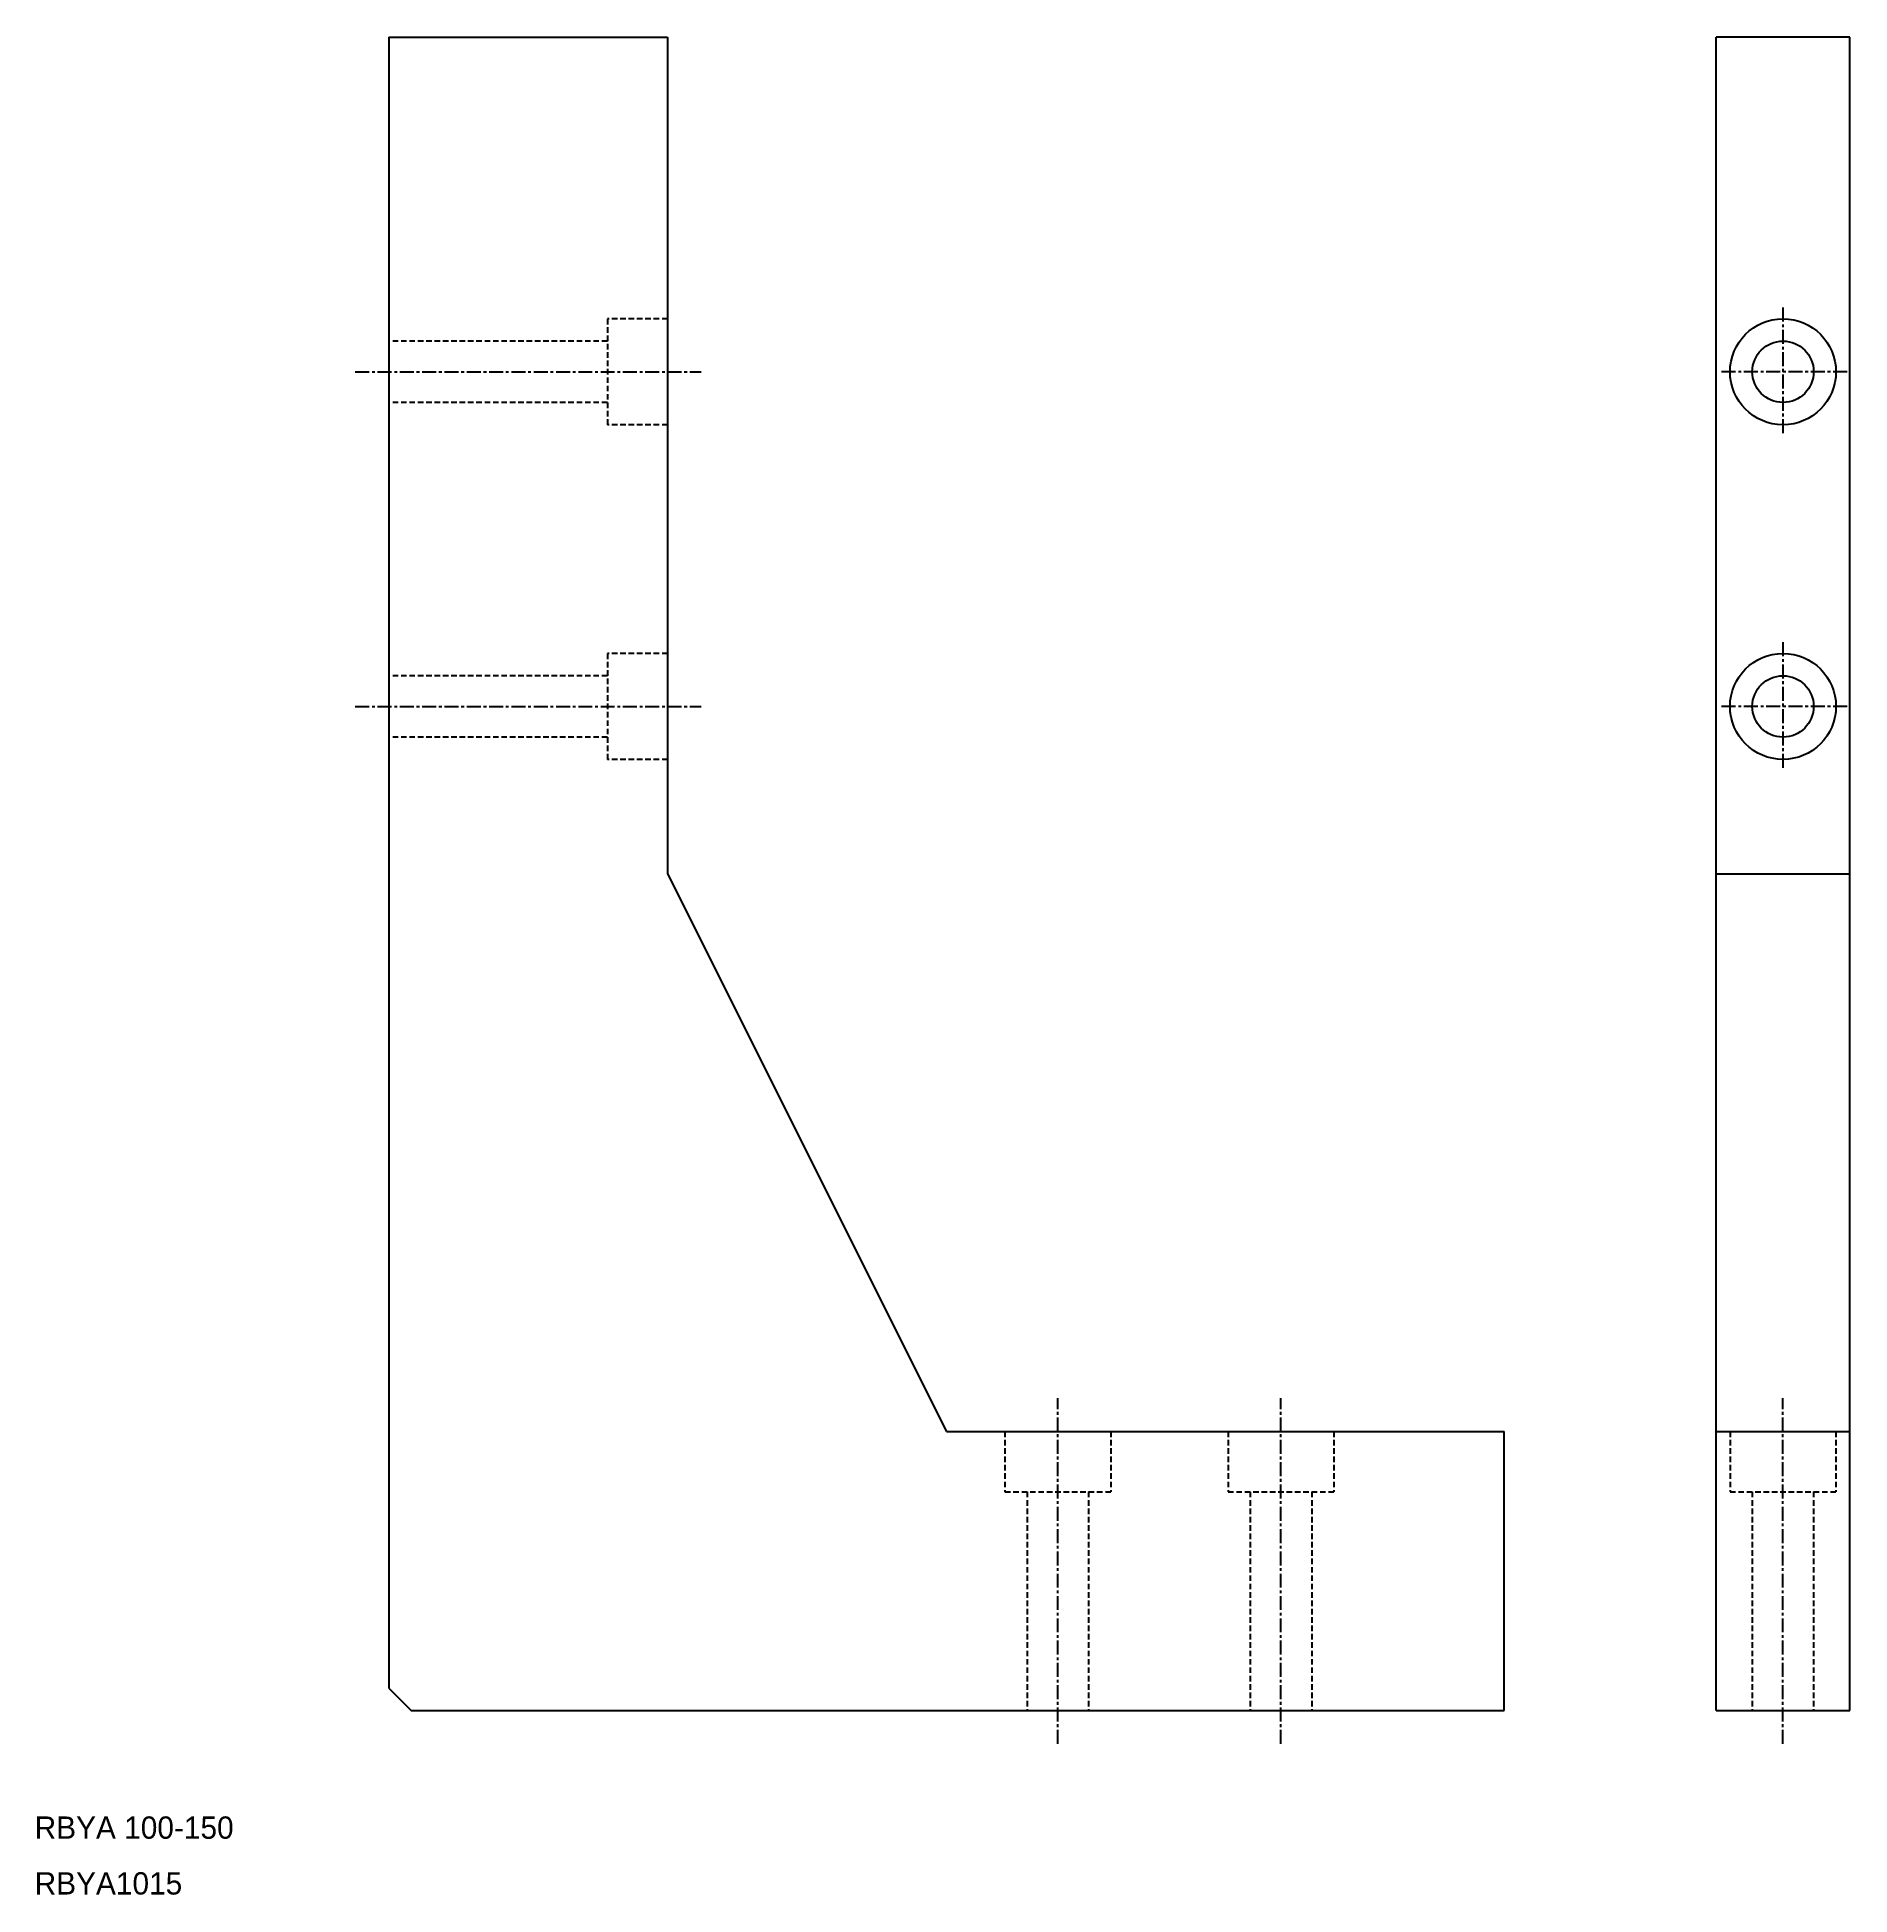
# Model space of a CAD drawing. Extents: x 163 to 325, y -639 to -472.
import ezdxf

# ---------------------------------------------------------------- set-up
doc = ezdxf.new("R2010")
doc.units = 0
doc.linetypes.add('CENTER', pattern=[2, 1.25, -0.25, 0.25, -0.25])
doc.linetypes.add('DASHED', pattern=[0.75, 0.5, -0.25])
doc.layers.get('0').update_dxf_attribs({"linetype": 'CONTINUOUS'})
doc.layers.add('CENTER', color=1, linetype='CENTER')

msp = doc.modelspace()

# ---------------------------------------------------------------- linework, layer by layer
at = {"color": 7, "linetype": 'CONTINUOUS'}
for p, q in [((194.09, -472.09), (194.09, -620.09)), ((194.09, -472.09), (219.09, -472.09)), ((219.09, -472.09), (219.09, -547.09)), ((313.1, -622.09), (313.1, -472.09)), ((325.1, -472.09), (313.1, -472.09)), ((325.1, -622.09), (325.1, -472.09)), ((219.09, -547.09), (244.09, -597.09)), ((313.1, -547.09), (325.1, -547.09)), ((244.09, -597.09), (294.09, -597.09)), ((294.09, -622.09), (294.09, -597.09)), ((313.1, -597.09), (325.1, -597.09)), ((194.09, -620.09), (196.09, -622.09)), ((196.09, -622.09), (294.09, -622.09)), ((313.1, -622.09), (325.1, -622.09))]:
    msp.add_line(p, q, dxfattribs=at)
at = {"color": 3, "linetype": 'DASHED'}
for p, q in [((213.69, -497.34), (213.69, -506.84)), ((219.09, -497.34), (213.69, -497.34)), ((213.69, -499.34), (194.09, -499.34)), ((213.69, -504.84), (194.09, -504.84)), ((219.09, -506.84), (213.69, -506.84)), ((219.09, -527.34), (213.69, -527.34)), ((213.69, -527.34), (213.69, -536.84)), ((213.69, -529.34), (194.09, -529.34)), ((213.69, -534.84), (194.09, -534.84)), ((219.09, -536.84), (213.69, -536.84)), ((249.34, -597.09), (249.34, -602.49)), ((258.84, -597.09), (258.84, -602.49)), ((269.34, -597.09), (269.34, -602.49)), ((278.84, -597.09), (278.84, -602.49)), ((314.35, -597.09), (314.35, -602.49)), ((323.85, -597.09), (323.85, -602.49)), ((249.34, -602.49), (258.84, -602.49)), ((251.34, -602.49), (251.34, -622.09)), ((256.84, -602.49), (256.84, -622.09)), ((269.34, -602.49), (278.84, -602.49)), ((271.34, -602.49), (271.34, -622.09)), ((276.84, -602.49), (276.84, -622.09)), ((314.35, -602.49), (323.85, -602.49)), ((316.35, -602.49), (316.35, -622.09)), ((321.85, -602.49), (321.85, -622.09))]:
    msp.add_line(p, q, dxfattribs=at)
at = {"color": 7, "linetype": 'CONTINUOUS'}
for centre, radius in [((319.1, -502.09), 4.75), ((319.1, -502.09), 2.75), ((319.1, -532.09), 4.75), ((319.1, -532.09), 2.75)]:
    msp.add_circle(centre, radius, dxfattribs=at)
at = {"layer": 'CENTER', "color": 1, "linetype": 'CENTER'}
for p, q in [((319.1, -496.34), (319.1, -507.84)), ((191.09, -502.09), (222.09, -502.09)), ((324.85, -502.09), (313.35, -502.09)), ((319.1, -526.34), (319.1, -537.84)), ((191.09, -532.09), (222.09, -532.09)), ((324.85, -532.09), (313.35, -532.09)), ((254.09, -625.09), (254.09, -594.09)), ((274.09, -625.09), (274.09, -594.09)), ((319.1, -625.09), (319.1, -594.09))]:
    msp.add_line(p, q, dxfattribs=at)

# ---------------------------------------------------------------- texts
at = {"color": 7, "linetype": 'CONTINUOUS'}
for s, p in [('RBYA 100-150', (162.34, -633.6)), ('RBYA1015', (162.34, -638.6))]:
    msp.add_text(s, height=2, dxfattribs=at).set_placement(p)

doc.saveas('drawing.dxf')
